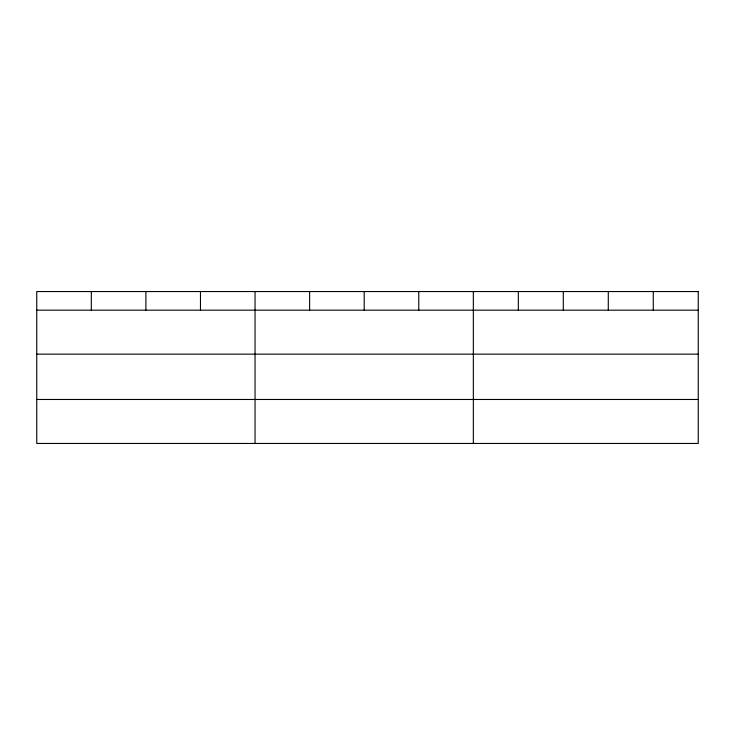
<?xml version="1.0" encoding="UTF-8"?>
<svg xmlns="http://www.w3.org/2000/svg" width="735" height="735" viewBox="0 0 735 735"><rect width="100%" height="100%" fill="white"/><g stroke="black" fill="none" stroke-linecap="round" stroke-linejoin="round"><path stroke-width="1.1" d="M36.75 310.17L698.25 310.17M36.75 354.151L698.25 354.151M36.75 399.472L698.25 399.472M653.268 291.547L653.268 310.17M608.286 291.547L608.286 310.17M563.304 291.547L563.304 310.17M518.322 291.547L518.322 310.17M473.34 291.547L473.34 443.453M418.766 291.547L418.766 310.17M364.192 291.547L364.192 310.17M309.619 291.547L309.619 310.17M255.045 291.547L255.045 443.453M200.471 291.547L200.471 310.17M145.898 291.547L145.898 310.17M91.324 291.547L91.324 310.17M698.25 291.547L36.75 291.547L36.75 443.453L698.25 443.453L698.25 291.547"/></g></svg>
